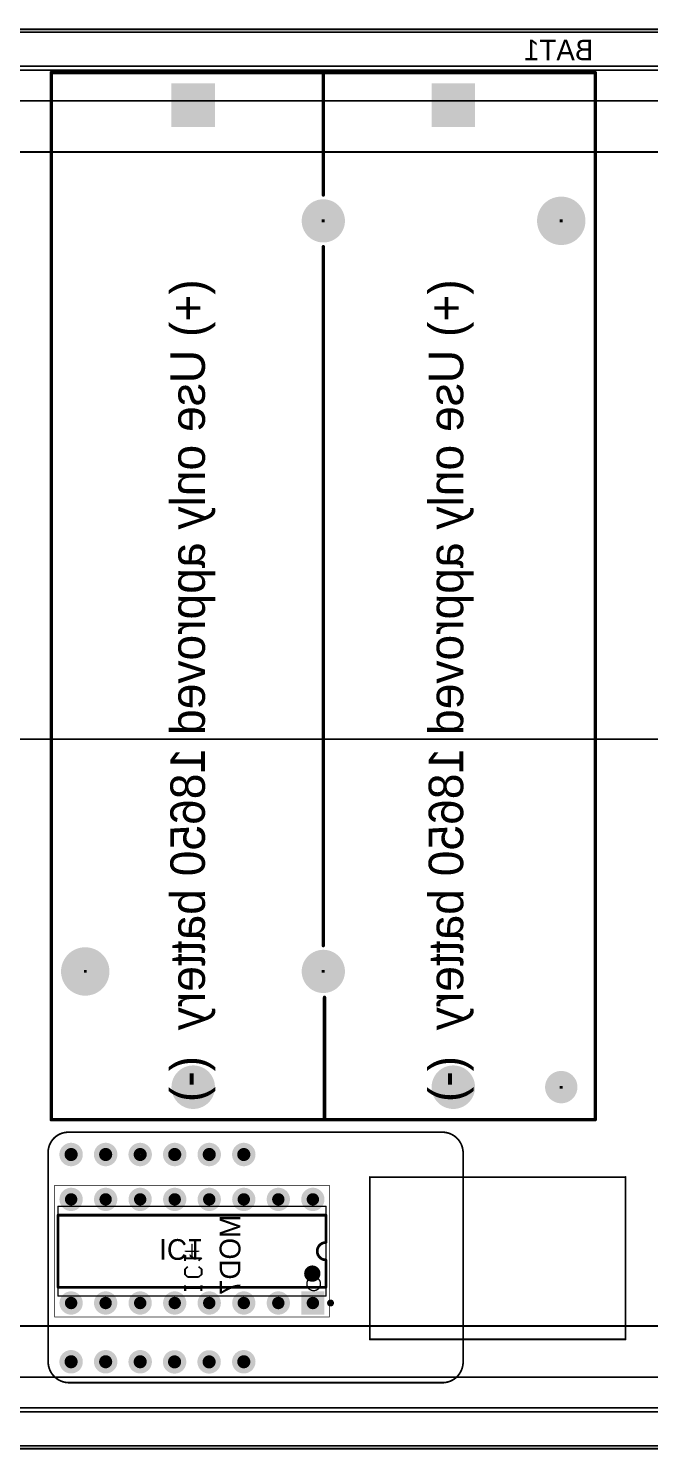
# Model space of a CAD drawing. Header units: millimetres. Extents: x 14 to 185, y 20 to 238.
# Drawn here: x 75.5 to 121.2, y 20.1 to 124.6 of the extents above; entities that cross this region are included whole.
import ezdxf

# ---------------------------------------------------------------- set-up
doc = ezdxf.new("R2010")
doc.units = ezdxf.units.MM
for name, color, linetype in [('BottomLayer', 5, 'Continuous'), ('BottomOverlay', 54, 'Continuous'), ('BottomSolder', 6, 'Continuous'), ('Mechanical1', 6, 'Continuous'), ('Mechanical14', 56, 'Continuous'), ('Mechanical16', 56, 'Continuous'), ('Mechanical9', 56, 'Continuous'), ('MultiLayer', 9, 'Continuous'), ('PadHoleLayer', 156, 'Continuous'), ('TopLayer', 1, 'Continuous'), ('TopSolder', 216, 'Continuous')]:
    doc.layers.add(name, color=color, linetype=linetype)

# ---------------------------------------------------------------- blocks, each defined once
blk = doc.blocks.new('REDBEAR_DAPLINK_1_5_B_1')
at = {"layer": 'BottomLayer', "const_width": 0.762}
for points in [[(-0.38, 0, 1), (0.38, 0, 1)], [(14.86, 0, 1), (15.62, 0, 1)], [(-0.38, -2.54, 1), (0.38, -2.54, 1)], [(14.86, -2.54, 1), (15.62, -2.54, 1)], [(-0.38, -5.08, 1), (0.38, -5.08, 1)], [(14.86, -5.08, 1), (15.62, -5.08, 1)], [(-0.39, -7.61, 1), (0.37, -7.61, 1)], [(14.86, -7.62, 1), (15.62, -7.62, 1)], [(-0.39, -10.15, 1), (0.37, -10.15, 1)], [(14.86, -10.16, 1), (15.62, -10.16, 1)], [(-0.38, -12.7, 1), (0.38, -12.7, 1)], [(14.86, -12.7, 1), (15.62, -12.7, 1)]]:
    blk.add_lwpolyline(points, format="xyb", close=True, dxfattribs=at)
at = {"layer": 'BottomOverlay', "const_width": 0.127}
for points in [[(-1.54, 0.17, -0.414214), (0.03, 1.69)], [(15.45, 1.69, -0.413192), (16.88, 0.15)], [(-0.08, -28.83, -0.414214), (-1.54, -27.24)], [(16.88, -27.35, -0.413702), (15.32, -28.83)]]:
    blk.add_lwpolyline(points, format="xyb", dxfattribs=at)
for points in [[(0.03, 1.69), (15.45, 1.69)], [(-1.54, 0.17), (-1.54, -17.51)], [(16.88, 0.15), (16.88, -17.62)], [(-1.54, -17.51), (-1.54, -27.24)], [(16.88, -17.58), (16.89, -17.58)], [(16.88, -17.58), (16.88, -27.35)], [(1.65, -21.97), (1.65, -28.83)], [(1.65, -21.97), (7.61, -21.97)], [(7.61, -21.97), (13.58, -21.97)], [(13.58, -21.97), (13.58, -28.83)], [(-1.54, -27.24), (-1.54, -27.35)], [(-1.54, -27.24), (-1.54, -27.24)], [(-0.08, -28.83), (15.32, -28.83)], [(1.65, -28.83), (1.65, -40.77)], [(13.58, -28.83), (13.58, -40.77)], [(1.65, -40.77), (13.58, -40.77)]]:
    blk.add_lwpolyline(points, dxfattribs=at)
at = {"layer": 'BottomOverlay', "const_width": 0.0635}
for points in [[(0, 1.69, 1), (0.06, 1.69, 1)], [(0, 1.69, 1), (0.06, 1.69, 1)], [(15.41, 1.69, 1), (15.48, 1.69, 1)], [(15.41, 1.69, 1), (15.48, 1.69, 1)], [(-1.57, 0.17, 1), (-1.51, 0.17, 1)], [(-1.57, 0.17, 1), (-1.51, 0.17, 1)], [(16.85, 0.15, 1), (16.91, 0.15, 1)], [(16.85, 0.15, 1), (16.91, 0.15, 1)], [(-1.57, -17.51, 1), (-1.51, -17.51, 1)], [(-1.57, -17.51, 1), (-1.51, -17.51, 1)], [(16.85, -17.58, 1), (16.91, -17.58, 1)], [(16.85, -17.58, 1), (16.91, -17.58, 1)], [(16.85, -17.62, 1), (16.91, -17.62, 1)], [(16.86, -17.58, 1), (16.92, -17.58, 1)], [(1.61, -21.97, 1), (1.68, -21.97, 1)], [(1.61, -21.97, 1), (1.68, -21.97, 1)], [(7.58, -21.97, 1), (7.65, -21.97, 1)], [(7.58, -21.97, 1), (7.65, -21.97, 1)], [(13.55, -21.97, 1), (13.62, -21.97, 1)], [(13.55, -21.97, 1), (13.62, -21.97, 1)], [(-1.57, -27.24, 1), (-1.51, -27.24, 1)], [(-1.57, -27.24, 1), (-1.51, -27.24, 1)], [(-1.57, -27.24, 1), (-1.51, -27.24, 1)], [(-1.57, -27.24, 1), (-1.51, -27.24, 1)], [(-1.57, -27.24, 1), (-1.51, -27.24, 1)], [(-1.57, -27.35, 1), (-1.51, -27.35, 1)], [(16.85, -27.35, 1), (16.91, -27.35, 1)], [(16.85, -27.35, 1), (16.91, -27.35, 1)], [(-0.11, -28.83, 1), (-0.05, -28.83, 1)], [(-0.11, -28.83, 1), (-0.05, -28.83, 1)], [(1.61, -28.83, 1), (1.68, -28.83, 1)], [(1.61, -28.83, 1), (1.68, -28.83, 1)], [(13.55, -28.83, 1), (13.62, -28.83, 1)], [(13.55, -28.83, 1), (13.62, -28.83, 1)], [(15.29, -28.83, 1), (15.35, -28.83, 1)], [(15.29, -28.83, 1), (15.35, -28.83, 1)], [(1.61, -40.77, 1), (1.68, -40.77, 1)], [(1.61, -40.77, 1), (1.68, -40.77, 1)], [(13.55, -40.77, 1), (13.62, -40.77, 1)], [(13.55, -40.77, 1), (13.62, -40.77, 1)]]:
    blk.add_lwpolyline(points, format="xyb", close=True, dxfattribs=at)
at = {"layer": 'BottomSolder', "const_width": 0.864}
for points in [[(-0.43, 0, 1), (0.43, 0, 1)], [(14.81, 0, 1), (15.67, 0, 1)], [(-0.43, -2.54, 1), (0.43, -2.54, 1)], [(14.81, -2.54, 1), (15.67, -2.54, 1)], [(-0.43, -5.08, 1), (0.43, -5.08, 1)], [(14.81, -5.08, 1), (15.67, -5.08, 1)], [(-0.44, -7.61, 1), (0.42, -7.61, 1)], [(14.81, -7.62, 1), (15.67, -7.62, 1)], [(-0.44, -10.15, 1), (0.42, -10.15, 1)], [(14.81, -10.16, 1), (15.67, -10.16, 1)], [(-0.43, -12.7, 1), (0.43, -12.7, 1)], [(14.81, -12.7, 1), (15.67, -12.7, 1)]]:
    blk.add_lwpolyline(points, format="xyb", close=True, dxfattribs=at)
at = {"layer": 'MultiLayer', "const_width": 0.762}
for points in [[(-0.38, 0, 1), (0.38, 0, 1)], [(14.86, 0, 1), (15.62, 0, 1)], [(-0.38, -2.54, 1), (0.38, -2.54, 1)], [(14.86, -2.54, 1), (15.62, -2.54, 1)], [(-0.38, -5.08, 1), (0.38, -5.08, 1)], [(14.86, -5.08, 1), (15.62, -5.08, 1)], [(-0.39, -7.61, 1), (0.37, -7.61, 1)], [(14.86, -7.62, 1), (15.62, -7.62, 1)], [(-0.39, -10.15, 1), (0.37, -10.15, 1)], [(14.86, -10.16, 1), (15.62, -10.16, 1)], [(-0.38, -12.7, 1), (0.38, -12.7, 1)], [(14.86, -12.7, 1), (15.62, -12.7, 1)]]:
    blk.add_lwpolyline(points, format="xyb", close=True, dxfattribs=at)
at = {"layer": 'PadHoleLayer', "const_width": 0.483}
for points in [[(-0.24, 0, 1), (0.24, 0, 1)], [(15, 0, 1), (15.48, 0, 1)], [(-0.24, -2.54, 1), (0.24, -2.54, 1)], [(15, -2.54, 1), (15.48, -2.54, 1)], [(-0.24, -5.08, 1), (0.24, -5.08, 1)], [(15, -5.08, 1), (15.48, -5.08, 1)], [(-0.25, -7.61, 1), (0.23, -7.61, 1)], [(15, -7.62, 1), (15.48, -7.62, 1)], [(-0.25, -10.15, 1), (0.23, -10.15, 1)], [(15, -10.16, 1), (15.48, -10.16, 1)], [(-0.24, -12.7, 1), (0.24, -12.7, 1)], [(15, -12.7, 1), (15.48, -12.7, 1)]]:
    blk.add_lwpolyline(points, format="xyb", close=True, dxfattribs=at)
at = {"layer": 'TopLayer', "const_width": 0.762}
for points in [[(-0.38, 0, 1), (0.38, 0, 1)], [(14.86, 0, 1), (15.62, 0, 1)], [(-0.38, -2.54, 1), (0.38, -2.54, 1)], [(14.86, -2.54, 1), (15.62, -2.54, 1)], [(-0.38, -5.08, 1), (0.38, -5.08, 1)], [(14.86, -5.08, 1), (15.62, -5.08, 1)], [(-0.39, -7.61, 1), (0.37, -7.61, 1)], [(14.86, -7.62, 1), (15.62, -7.62, 1)], [(-0.39, -10.15, 1), (0.37, -10.15, 1)], [(14.86, -10.16, 1), (15.62, -10.16, 1)], [(-0.38, -12.7, 1), (0.38, -12.7, 1)], [(14.86, -12.7, 1), (15.62, -12.7, 1)]]:
    blk.add_lwpolyline(points, format="xyb", close=True, dxfattribs=at)
at = {"layer": 'TopSolder', "const_width": 0.864}
for points in [[(-0.43, 0, 1), (0.43, 0, 1)], [(14.81, 0, 1), (15.67, 0, 1)], [(-0.43, -2.54, 1), (0.43, -2.54, 1)], [(14.81, -2.54, 1), (15.67, -2.54, 1)], [(-0.43, -5.08, 1), (0.43, -5.08, 1)], [(14.81, -5.08, 1), (15.67, -5.08, 1)], [(-0.44, -7.61, 1), (0.42, -7.61, 1)], [(14.81, -7.62, 1), (15.67, -7.62, 1)], [(-0.44, -10.15, 1), (0.42, -10.15, 1)], [(14.81, -10.16, 1), (15.67, -10.16, 1)], [(-0.43, -12.7, 1), (0.43, -12.7, 1)], [(14.81, -12.7, 1), (15.67, -12.7, 1)]]:
    blk.add_lwpolyline(points, format="xyb", close=True, dxfattribs=at)
blk = doc.blocks.new('N0016A_B_14')
at = {"layer": 'BottomLayer', "const_width": 0.75}
for points in [[(-4.19, 8.89, 1), (-3.43, 8.89, 1)], [(3.43, 8.89, 1), (4.19, 8.89, 1)], [(-4.19, 6.35, 1), (-3.43, 6.35, 1)], [(3.43, 6.35, 1), (4.19, 6.35, 1)], [(-4.19, 3.81, 1), (-3.43, 3.81, 1)], [(3.43, 3.81, 1), (4.19, 3.81, 1)], [(-4.19, 1.27, 1), (-3.43, 1.27, 1)], [(3.43, 1.27, 1), (4.19, 1.27, 1)], [(-4.19, -1.27, 1), (-3.43, -1.27, 1)], [(3.43, -1.27, 1), (4.19, -1.27, 1)], [(-4.19, -3.81, 1), (-3.43, -3.81, 1)], [(3.43, -3.81, 1), (4.19, -3.81, 1)], [(-4.19, -6.35, 1), (-3.43, -6.35, 1)], [(3.43, -6.35, 1), (4.19, -6.35, 1)], [(3.43, -8.89, 1), (4.19, -8.89, 1)]]:
    blk.add_lwpolyline(points, format="xyb", close=True, dxfattribs=at)
at = {"layer": 'BottomLayer'}
blk.add_solid([(-4.56, -9.64), (-3.06, -9.64), (-4.56, -8.14), (-3.06, -8.14)], dxfattribs=at)
at = {"layer": 'BottomOverlay', "const_width": 0.2}
for points in [[(-2.65, 9.85), (2.65, 9.85)], [(-2.65, 9.85), (-2.65, -9.85)], [(2.65, 9.85), (2.65, -9.85)], [(-2.65, -9.85), (-0.64, -9.85)], [(0.64, -9.85), (2.65, -9.85)]]:
    blk.add_lwpolyline(points, dxfattribs=at)
at = {"layer": 'BottomOverlay'}
for points, const_width in [([(-2.7, 9.85, 1), (-2.6, 9.85, 1)], 0.1), ([(-2.7, 9.85, 1), (-2.6, 9.85, 1)], 0.1), ([(2.6, 9.85, 1), (2.7, 9.85, 1)], 0.1), ([(2.6, 9.85, 1), (2.7, 9.85, 1)], 0.1), ([(-1.35, -8.85, 1), (-1.95, -8.85, 1)], 0.6), ([(-2.1, -8.85, 1), (-1.8, -8.85, 1)], 0.3), ([(-1.5, -8.85, 1), (-1.2, -8.85, 1)], 0.3), ([(-3.68, -10.19, 1), (-3.94, -10.19, 1)], 0.25), ([(-4, -10.19, 1), (-3.87, -10.19, 1)], 0.125), ([(-3.75, -10.19, 1), (-3.62, -10.19, 1)], 0.125), ([(-2.7, -9.85, 1), (-2.6, -9.85, 1)], 0.1), ([(-2.7, -9.85, 1), (-2.6, -9.85, 1)], 0.1), ([(-0.68, -9.85, 1), (-0.59, -9.85, 1)], 0.1), ([(-0.68, -9.85, 1), (-0.59, -9.85, 1)], 0.1), ([(0.59, -9.85, 1), (0.68, -9.85, 1)], 0.1), ([(0.59, -9.85, 1), (0.68, -9.85, 1)], 0.1), ([(2.6, -9.85, 1), (2.7, -9.85, 1)], 0.1), ([(2.6, -9.85, 1), (2.7, -9.85, 1)], 0.1)]:
    blk.add_lwpolyline(points, format="xyb", close=True, dxfattribs=dict(at, const_width=const_width))
at = {"layer": 'BottomOverlay', "const_width": 0.2}
blk.add_lwpolyline([(-0.64, -9.85, -1), (0.64, -9.85)], format="xyb", dxfattribs=at)
at = {"layer": 'BottomSolder', "const_width": 0.852}
for points in [[(-4.24, 8.89, 1), (-3.38, 8.89, 1)], [(3.38, 8.89, 1), (4.24, 8.89, 1)], [(-4.24, 6.35, 1), (-3.38, 6.35, 1)], [(3.38, 6.35, 1), (4.24, 6.35, 1)], [(-4.24, 3.81, 1), (-3.38, 3.81, 1)], [(3.38, 3.81, 1), (4.24, 3.81, 1)], [(-4.24, 1.27, 1), (-3.38, 1.27, 1)], [(3.38, 1.27, 1), (4.24, 1.27, 1)], [(-4.24, -1.27, 1), (-3.38, -1.27, 1)], [(3.38, -1.27, 1), (4.24, -1.27, 1)], [(-4.24, -3.81, 1), (-3.38, -3.81, 1)], [(3.38, -3.81, 1), (4.24, -3.81, 1)], [(-4.24, -6.35, 1), (-3.38, -6.35, 1)], [(3.38, -6.35, 1), (4.24, -6.35, 1)], [(3.38, -8.89, 1), (4.24, -8.89, 1)]]:
    blk.add_lwpolyline(points, format="xyb", close=True, dxfattribs=at)
at = {"layer": 'BottomSolder'}
blk.add_solid([(-4.66, -9.74), (-2.96, -9.74), (-4.66, -8.04), (-2.96, -8.04)], dxfattribs=at)
at = {"layer": 'Mechanical1'}
for p, q in [((-2.72, 0.51), (-2.92, 0.51)), ((-2.92, 0.51), (-2.52, 0.51)), ((-2.72, -0.69), (-2.72, 0.51)), ((-1.92, 0.31), (-1.72, 0.51)), ((-1.92, -0.49), (-1.92, 0.31)), ((-1.72, 0.51), (-1.32, 0.51)), ((-1.32, 0.51), (-1.12, 0.31)), ((-0.72, 0.51), (-0.32, 0.51)), ((-0.32, 0.51), (-0.52, 0.51)), ((-0.52, 0.51), (-0.52, -0.69)), ((-2.92, -0.69), (-2.52, -0.69)), ((-2.52, -0.69), (-2.72, -0.69)), ((-1.72, -0.69), (-1.92, -0.49)), ((-1.32, -0.69), (-1.72, -0.69)), ((-1.12, -0.49), (-1.32, -0.69)), ((-0.52, -0.69), (-0.72, -0.49))]:
    blk.add_line(p, q, dxfattribs=at)
at = {"layer": 'Mechanical14', "const_width": 0.1}
for points in [[(-3.3, 9.85), (3.3, 9.85)], [(-3.3, 9.85), (-3.3, -9.85)], [(3.3, 9.85), (3.3, -9.85)], [(-3.3, -9.85), (3.3, -9.85)]]:
    blk.add_lwpolyline(points, dxfattribs=at)
at = {"layer": 'Mechanical14'}
for points, const_width in [([(-3.32, 9.85, 1), (-3.28, 9.85, 1)], 0.05), ([(-3.32, 9.85, 1), (-3.28, 9.85, 1)], 0.05), ([(3.28, 9.85, 1), (3.32, 9.85, 1)], 0.05), ([(3.28, 9.85, 1), (3.32, 9.85, 1)], 0.05), ([(-1.9, -8.95, 1), (-2.9, -8.95, 1)], 0.1), ([(-2.92, -8.95, 1), (-2.88, -8.95, 1)], 0.05), ([(-1.92, -8.95, 1), (-1.88, -8.95, 1)], 0.05), ([(-3.32, -9.85, 1), (-3.28, -9.85, 1)], 0.05), ([(-3.32, -9.85, 1), (-3.28, -9.85, 1)], 0.05), ([(3.28, -9.85, 1), (3.32, -9.85, 1)], 0.05), ([(3.28, -9.85, 1), (3.32, -9.85, 1)], 0.05)]:
    blk.add_lwpolyline(points, format="xyb", close=True, dxfattribs=dict(at, const_width=const_width))
at = {"layer": 'Mechanical16'}
for points, const_width in [([(-4.85, 10.1), (4.85, 10.1)], 0.05), ([(-4.85, 10.1), (-4.85, -10.1)], 0.05), ([(4.85, 10.1), (4.85, -10.1)], 0.05), ([(-0.5, 0), (0.5, 0)], 0.1), ([(0, 0.5), (0, -0.5)], 0.1), ([(-4.85, -10.1), (4.85, -10.1)], 0.05)]:
    blk.add_lwpolyline(points, dxfattribs=dict(at, const_width=const_width))
for points, const_width in [([(-4.86, 10.1, 1), (-4.84, 10.1, 1)], 0.025), ([(-4.86, 10.1, 1), (-4.84, 10.1, 1)], 0.025), ([(4.84, 10.1, 1), (4.86, 10.1, 1)], 0.025), ([(4.84, 10.1, 1), (4.86, 10.1, 1)], 0.025), ([(-0.52, 0, 1), (-0.48, 0, 1)], 0.05), ([(-0.02, 0.5, 1), (0.02, 0.5, 1)], 0.05), ([(0.48, 0, 1), (0.52, 0, 1)], 0.05), ([(-0.02, -0.5, 1), (0.02, -0.5, 1)], 0.05), ([(-4.86, -10.1, 1), (-4.84, -10.1, 1)], 0.025), ([(-4.86, -10.1, 1), (-4.84, -10.1, 1)], 0.025), ([(4.84, -10.1, 1), (4.86, -10.1, 1)], 0.025), ([(4.84, -10.1, 1), (4.86, -10.1, 1)], 0.025)]:
    blk.add_lwpolyline(points, format="xyb", close=True, dxfattribs=dict(at, const_width=const_width))
at = {"layer": 'MultiLayer', "const_width": 0.75}
for points in [[(-4.19, 8.89, 1), (-3.43, 8.89, 1)], [(3.43, 8.89, 1), (4.19, 8.89, 1)], [(-4.19, 6.35, 1), (-3.43, 6.35, 1)], [(3.43, 6.35, 1), (4.19, 6.35, 1)], [(-4.19, 3.81, 1), (-3.43, 3.81, 1)], [(3.43, 3.81, 1), (4.19, 3.81, 1)], [(-4.19, 1.27, 1), (-3.43, 1.27, 1)], [(3.43, 1.27, 1), (4.19, 1.27, 1)], [(-4.19, -1.27, 1), (-3.43, -1.27, 1)], [(3.43, -1.27, 1), (4.19, -1.27, 1)], [(-4.19, -3.81, 1), (-3.43, -3.81, 1)], [(3.43, -3.81, 1), (4.19, -3.81, 1)], [(-4.19, -6.35, 1), (-3.43, -6.35, 1)], [(3.43, -6.35, 1), (4.19, -6.35, 1)], [(3.43, -8.89, 1), (4.19, -8.89, 1)]]:
    blk.add_lwpolyline(points, format="xyb", close=True, dxfattribs=at)
at = {"layer": 'MultiLayer'}
blk.add_solid([(-4.56, -9.64), (-3.06, -9.64), (-4.56, -8.14), (-3.06, -8.14)], dxfattribs=at)
at = {"layer": 'PadHoleLayer', "const_width": 0.45}
for points in [[(-4.04, 8.89, 1), (-3.58, 8.89, 1)], [(3.58, 8.89, 1), (4.04, 8.89, 1)], [(-4.04, 6.35, 1), (-3.58, 6.35, 1)], [(3.58, 6.35, 1), (4.04, 6.35, 1)], [(-4.04, 3.81, 1), (-3.58, 3.81, 1)], [(3.58, 3.81, 1), (4.04, 3.81, 1)], [(-4.04, 1.27, 1), (-3.58, 1.27, 1)], [(3.58, 1.27, 1), (4.04, 1.27, 1)], [(-4.04, -1.27, 1), (-3.58, -1.27, 1)], [(3.58, -1.27, 1), (4.04, -1.27, 1)], [(-4.04, -3.81, 1), (-3.58, -3.81, 1)], [(3.58, -3.81, 1), (4.04, -3.81, 1)], [(-4.04, -6.35, 1), (-3.58, -6.35, 1)], [(3.58, -6.35, 1), (4.04, -6.35, 1)], [(-4.04, -8.89, 1), (-3.58, -8.89, 1)], [(3.58, -8.89, 1), (4.04, -8.89, 1)]]:
    blk.add_lwpolyline(points, format="xyb", close=True, dxfattribs=at)
at = {"layer": 'TopLayer', "const_width": 0.75}
for points in [[(-4.19, 8.89, 1), (-3.43, 8.89, 1)], [(3.43, 8.89, 1), (4.19, 8.89, 1)], [(-4.19, 6.35, 1), (-3.43, 6.35, 1)], [(3.43, 6.35, 1), (4.19, 6.35, 1)], [(-4.19, 3.81, 1), (-3.43, 3.81, 1)], [(3.43, 3.81, 1), (4.19, 3.81, 1)], [(-4.19, 1.27, 1), (-3.43, 1.27, 1)], [(3.43, 1.27, 1), (4.19, 1.27, 1)], [(-4.19, -1.27, 1), (-3.43, -1.27, 1)], [(3.43, -1.27, 1), (4.19, -1.27, 1)], [(-4.19, -3.81, 1), (-3.43, -3.81, 1)], [(3.43, -3.81, 1), (4.19, -3.81, 1)], [(-4.19, -6.35, 1), (-3.43, -6.35, 1)], [(3.43, -6.35, 1), (4.19, -6.35, 1)], [(3.43, -8.89, 1), (4.19, -8.89, 1)]]:
    blk.add_lwpolyline(points, format="xyb", close=True, dxfattribs=at)
at = {"layer": 'TopLayer'}
blk.add_solid([(-4.56, -9.64), (-3.06, -9.64), (-4.56, -8.14), (-3.06, -8.14)], dxfattribs=at)
at = {"layer": 'TopSolder', "const_width": 0.852}
for points in [[(-4.24, 8.89, 1), (-3.38, 8.89, 1)], [(3.38, 8.89, 1), (4.24, 8.89, 1)], [(-4.24, 6.35, 1), (-3.38, 6.35, 1)], [(3.38, 6.35, 1), (4.24, 6.35, 1)], [(-4.24, 3.81, 1), (-3.38, 3.81, 1)], [(3.38, 3.81, 1), (4.24, 3.81, 1)], [(-4.24, 1.27, 1), (-3.38, 1.27, 1)], [(3.38, 1.27, 1), (4.24, 1.27, 1)], [(-4.24, -1.27, 1), (-3.38, -1.27, 1)], [(3.38, -1.27, 1), (4.24, -1.27, 1)], [(-4.24, -3.81, 1), (-3.38, -3.81, 1)], [(3.38, -3.81, 1), (4.24, -3.81, 1)], [(-4.24, -6.35, 1), (-3.38, -6.35, 1)], [(3.38, -6.35, 1), (4.24, -6.35, 1)], [(3.38, -8.89, 1), (4.24, -8.89, 1)]]:
    blk.add_lwpolyline(points, format="xyb", close=True, dxfattribs=at)
at = {"layer": 'TopSolder'}
blk.add_solid([(-4.66, -9.74), (-2.96, -9.74), (-4.66, -8.04), (-2.96, -8.04)], dxfattribs=at)
blk = doc.blocks.new('K________1049_B_15')
at = {"layer": 'BottomLayer', "const_width": 1.5}
for points in [[(71.47, 0, 1), (72.97, 0, 1)], [(71.47, -19.13, 1), (72.97, -19.13, 1)]]:
    blk.add_lwpolyline(points, format="xyb", close=True, dxfattribs=at)
at = {"layer": 'BottomLayer'}
for points in [[(1.5, 1.5), (-1.5, 1.5), (1.5, -1.5), (-1.5, -1.5)], [(1.5, -17.63), (-1.5, -17.63), (1.5, -20.63), (-1.5, -20.63)]]:
    blk.add_solid(points, dxfattribs=at)
at = {"layer": 'BottomOverlay', "const_width": 0.254}
for points in [[(-2.39, -29.57), (-2.39, 10.44)], [(74.61, 10.44), (-2.39, 10.44)], [(74.61, -29.57), (74.61, 10.44)], [(74.61, -9.47), (65.61, -9.47)], [(6.61, -9.56), (-2.39, -9.56)], [(61.81, -9.56), (10.41, -9.56)], [(74.61, -29.57), (-2.39, -29.57)]]:
    blk.add_lwpolyline(points, dxfattribs=at)
at = {"layer": 'BottomOverlay', "const_width": 0.127}
for points in [[(-2.45, 10.44, 1), (-2.33, 10.44, 1)], [(-2.45, 10.44, 1), (-2.33, 10.44, 1)], [(74.55, 10.44, 1), (74.67, 10.44, 1)], [(74.55, 10.44, 1), (74.67, 10.44, 1)], [(65.55, -9.47, 1), (65.67, -9.47, 1)], [(74.55, -9.47, 1), (74.67, -9.47, 1)], [(-2.45, -9.56, 1), (-2.33, -9.56, 1)], [(6.55, -9.56, 1), (6.67, -9.56, 1)], [(10.35, -9.56, 1), (10.47, -9.56, 1)], [(61.75, -9.56, 1), (61.87, -9.56, 1)], [(-2.45, -29.57, 1), (-2.33, -29.57, 1)], [(-2.45, -29.57, 1), (-2.33, -29.57, 1)], [(74.55, -29.57, 1), (74.67, -29.57, 1)], [(74.55, -29.57, 1), (74.67, -29.57, 1)]]:
    blk.add_lwpolyline(points, format="xyb", close=True, dxfattribs=at)
at = {"layer": 'BottomSolder', "const_width": 1.6}
for points in [[(71.42, 0, 1), (73.02, 0, 1)], [(71.42, -19.13, 1), (73.02, -19.13, 1)]]:
    blk.add_lwpolyline(points, format="xyb", close=True, dxfattribs=at)
at = {"layer": 'BottomSolder'}
for points in [[(8.61, 8.04), (8.41, 8.04), (8.61, 7.83), (8.41, 7.83)], [(72.32, 8.04), (72.12, 8.04), (72.32, 7.83), (72.12, 7.83)], [(1.6, 1.6), (-1.6, 1.6), (1.6, -1.6), (-1.6, -1.6)], [(8.61, -9.46), (8.41, -9.46), (8.61, -9.67), (8.41, -9.67)], [(63.81, -9.46), (63.61, -9.46), (63.81, -9.67), (63.61, -9.67)], [(1.6, -17.53), (-1.6, -17.53), (1.6, -20.73), (-1.6, -20.73)], [(63.81, -26.96), (63.61, -26.96), (63.81, -27.17), (63.61, -27.17)]]:
    blk.add_solid(points, dxfattribs=at)
at = {"layer": 'MultiLayer', "const_width": 1.5}
for points in [[(71.47, 0, 1), (72.97, 0, 1)], [(71.47, -19.13, 1), (72.97, -19.13, 1)]]:
    blk.add_lwpolyline(points, format="xyb", close=True, dxfattribs=at)
at = {"layer": 'MultiLayer'}
for points in [[(1.5, 1.5), (-1.5, 1.5), (1.5, -1.5), (-1.5, -1.5)], [(1.5, -17.63), (-1.5, -17.63), (1.5, -20.63), (-1.5, -20.63)]]:
    blk.add_solid(points, dxfattribs=at)
at = {"layer": 'PadHoleLayer'}
for points, const_width in [([(7.62, 7.94, 1), (9.4, 7.94, 1)], 1.78), ([(71.62, 7.94, 1), (72.81, 7.94, 1)], 1.19), ([(-0.33, 0, 1), (0.33, 0, 1)], 0.66), ([(71.89, 0, 1), (72.55, 0, 1)], 0.66), ([(7.72, -9.56, 1), (9.31, -9.56, 1)], 1.59), ([(62.91, -9.56, 1), (64.5, -9.56, 1)], 1.59), ([(-0.33, -19.13, 1), (0.33, -19.13, 1)], 0.66), ([(71.89, -19.13, 1), (72.55, -19.13, 1)], 0.66), ([(62.82, -27.07, 1), (64.6, -27.07, 1)], 1.78)]:
    blk.add_lwpolyline(points, format="xyb", close=True, dxfattribs=dict(at, const_width=const_width))
at = {"layer": 'TopLayer', "const_width": 1.5}
for points in [[(71.47, 0, 1), (72.97, 0, 1)], [(71.47, -19.13, 1), (72.97, -19.13, 1)]]:
    blk.add_lwpolyline(points, format="xyb", close=True, dxfattribs=at)
at = {"layer": 'TopLayer'}
for points in [[(1.5, 1.5), (-1.5, 1.5), (1.5, -1.5), (-1.5, -1.5)], [(1.5, -17.63), (-1.5, -17.63), (1.5, -20.63), (-1.5, -20.63)]]:
    blk.add_solid(points, dxfattribs=at)
at = {"layer": 'TopSolder', "const_width": 1.6}
for points in [[(71.42, 0, 1), (73.02, 0, 1)], [(71.42, -19.13, 1), (73.02, -19.13, 1)]]:
    blk.add_lwpolyline(points, format="xyb", close=True, dxfattribs=at)
at = {"layer": 'TopSolder'}
for points in [[(8.61, 8.04), (8.41, 8.04), (8.61, 7.83), (8.41, 7.83)], [(72.32, 8.04), (72.12, 8.04), (72.32, 7.83), (72.12, 7.83)], [(1.6, 1.6), (-1.6, 1.6), (1.6, -1.6), (-1.6, -1.6)], [(8.61, -9.46), (8.41, -9.46), (8.61, -9.67), (8.41, -9.67)], [(63.81, -9.46), (63.61, -9.46), (63.81, -9.67), (63.61, -9.67)], [(1.6, -17.53), (-1.6, -17.53), (1.6, -20.73), (-1.6, -20.73)], [(63.81, -26.96), (63.61, -26.96), (63.81, -27.17), (63.61, -27.17)]]:
    blk.add_solid(points, dxfattribs=at)
at = {"layer": 'BottomOverlay', "text_generation_flag": 2}
for p in [(12.81, 0.73), (12.81, -18.27)]:
    blk.add_text('(+) Use only approved 18650 battery  (-)', height=2.54, rotation=-180, dxfattribs=at).set_placement(p)

msp = doc.modelspace()

# ---------------------------------------------------------------- linework, layer by layer
at = {"layer": 'Mechanical1', "const_width": 0.127}
for points in [[(25.37, 124.52), (173.02, 124.52)], [(25.37, 124.31), (173.02, 124.31)], [(25.37, 121.51), (173.02, 121.51)], [(25.37, 119.27), (173.02, 119.27)], [(25.37, 115.5), (173.02, 115.5)], [(23.37, 72.33), (175.02, 72.33)], [(25.37, 29.17), (173.02, 29.17)], [(25.37, 25.4), (173.02, 25.4)], [(25.37, 23.16), (173.02, 23.16)], [(25.37, 20.36), (173.02, 20.36)], [(25.37, 20.15), (173.02, 20.15)]]:
    msp.add_lwpolyline(points, dxfattribs=at)
at = {"layer": 'Mechanical9', "const_width": 0.127}
for points in [[(25.37, 121.81), (173.02, 121.81)], [(25.37, 22.86), (173.02, 22.86)]]:
    msp.add_lwpolyline(points, dxfattribs=at)

# ---------------------------------------------------------------- block references
for name, p, rotation in [('K________1049_B_15', (106.72, 118.95), 270), ('REDBEAR_DAPLINK_1_5_B_1', (78.61, 26.54), 90), ('N0016A_B_14', (87.5, 34.67), 90)]:
    msp.add_blockref(name, p, dxfattribs=dict(rotation=rotation))

# ---------------------------------------------------------------- texts
at = {"layer": 'BottomOverlay', "text_generation_flag": 2}
msp.add_text('BAT1', height=1.524, dxfattribs=at).set_placement((117.02, 122.24))
for s, rotation, p in [('MOD7', 90, (91.06, 37.34)), ('IC1', 180, (85.09, 35.56))]:
    msp.add_text(s, height=1.524, rotation=rotation, dxfattribs=at).set_placement(p)

doc.saveas('drawing.dxf')
